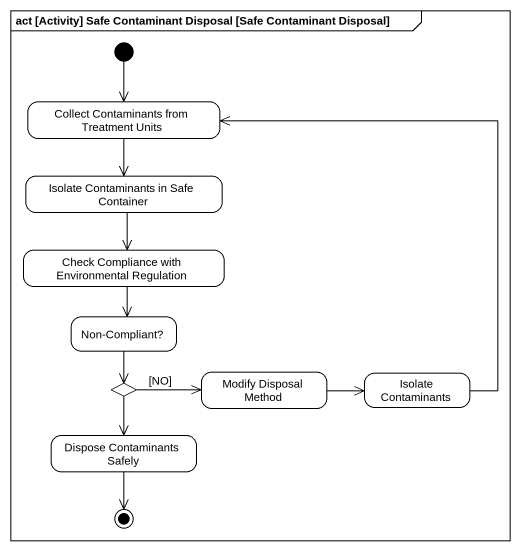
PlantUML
@startuml
mainframe act [Activity] Safe Contaminant Disposal [Safe Contaminant Disposal]
hide empty description
state "Collect Contaminants from Treatment Units" as Collect_Contaminants_from
state "Isolate Contaminants in Safe Container" as Isolate_Contaminants_in
state "Check Compliance with Environmental Regulation" as Check_Compliance_with
state "Non-Compliant?" as Non_Compliant
state choice1 <<choice>>
state "Modify Disposal Method" as Modify_Disposal_Method
state "Isolate Contaminants" as Isolate_Contaminants
state "Dispose Contaminants Safely" as Dispose_Contaminants_Safely
[*] --> Collect_Contaminants_from
Collect_Contaminants_from --> Isolate_Contaminants_in
Isolate_Contaminants_in --> Check_Compliance_with
Check_Compliance_with --> Non_Compliant
Non_Compliant --> choice1
choice1 -right-> Modify_Disposal_Method : [NO]
choice1 --> Dispose_Contaminants_Safely
Modify_Disposal_Method -right-> Isolate_Contaminants
Isolate_Contaminants -up-> Collect_Contaminants_from
Dispose_Contaminants_Safely --> [*]
@enduml
